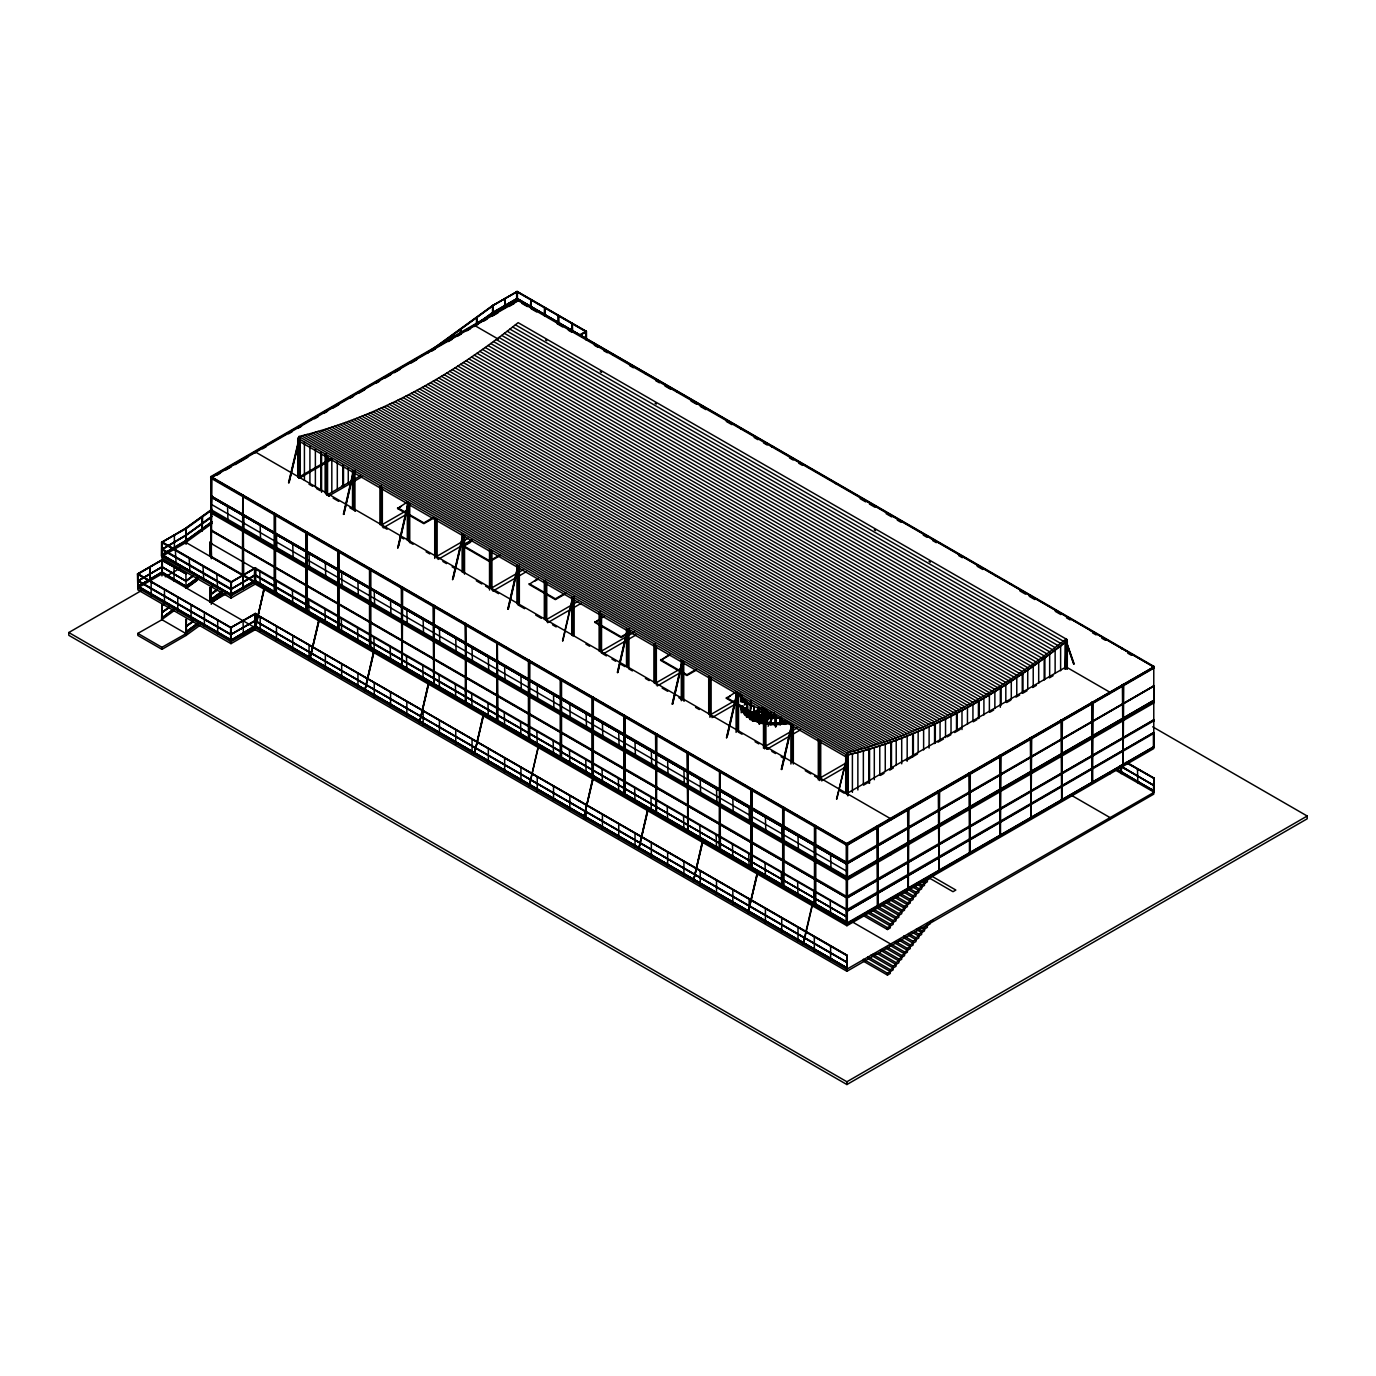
<?xml version="1.0" encoding="UTF-8"?>
<svg xmlns="http://www.w3.org/2000/svg" width="1376" height="1376" viewBox="0 0 1376 1376"><rect width="100%" height="100%" fill="white"/><g stroke="black" fill="none" stroke-linecap="round" stroke-linejoin="round"><path stroke-width="1.5" d="M743.969 710.687L742.851 707.212M778.764 717.464L766.398 717.137L753.842 713.559L771.007 718.048L780.347 718.048L771.007 717.67M753.824 718.994L745.001 712.785L740.099 705.286L744.588 713.301L750.298 717.584L757.729 720.886L762.115 721.832L753.842 719.012L771.007 723.484L780.347 723.484L787.777 721.746M775.703 715.21C761.84 716.242 747.598 717.79 773.536 714.78M264.003 588.292L255.678 627.834L255.678 613.472L256.074 627.611L254.732 627.714L254.732 613.799L846.911 955.684M288.564 482.632L298.936 439.064M264.261 588.24L255.11 627.817L264.519 588.395M288.84 482.77L299.658 438.772M289.08 482.718L298.712 441.283M318.802 619.94L309.652 659.31L319.318 620.026M343.364 514.263L353.477 470.747M309.91 659.465L319.043 619.888M343.639 514.418L353.752 470.902M343.88 514.366L353.512 472.914M373.601 651.57L364.692 690.89M397.681 547.975L408.276 502.378M373.842 651.519L364.709 691.096L374.117 651.674M397.939 547.923L408.552 502.532M398.679 545.997L408.311 504.562M428.4 683.201L419.491 722.52M452.48 579.606L463.076 534.026M428.641 683.15L419.508 722.727L428.899 683.304M452.738 579.554L463.334 534.18M453.478 577.628L463.11 536.193M483.182 714.849L474.29 754.151M507.761 609.172L517.875 565.656M483.44 714.798L474.307 754.375L483.698 714.935M508.019 609.327L518.133 565.811M508.277 609.276L517.909 567.824M538.24 746.428L529.347 785.954M562.56 640.803L572.674 597.287M529.089 786.006L538.498 746.583M562.818 640.958L572.932 597.442M592.781 778.111L583.888 817.43M617.342 672.451L627.473 628.935M593.039 778.059L583.888 817.636L593.297 778.214M617.618 672.589L627.731 629.09M617.858 672.537L627.508 631.102M647.58 809.759L638.67 849.061M672.142 704.082L682.255 660.566M647.838 809.707L638.688 849.267L648.096 809.845M672.417 704.237L682.53 660.721M672.658 704.185L682.29 662.733M702.379 841.39L693.47 880.709M726.459 737.794L737.054 692.197M702.62 841.338L693.487 880.915L702.895 841.493M726.717 737.742L737.33 692.352M727.457 735.816L737.089 694.381M757.178 873.02L748.011 912.391L757.694 873.124M781.258 769.425L791.854 723.845M748.286 912.546L757.419 872.969M781.516 769.373L792.112 723.793M781.774 769.528L791.888 726.012M812.218 904.617L803.068 943.97M836.539 798.992L847.616 755.149L847.616 795.672M812.476 904.754L803.326 944.125M836.797 799.146L847.169 755.579L846.206 755.149L846.206 793.539M771.059 717.395L766.518 717.257M771.059 722.847L766.38 722.572L780.364 723.105M768.135 726.236L774.275 712.992M769.889 723.466L774.275 714.006M780.588 723.174L782.342 719.39M762.029 723.518L762.424 709.362L762.029 723.518L762.115 709.053L757.746 708.107L765.056 709.638M759.363 716.5L752.431 714.918L759.432 715.744M767.206 716.466L767.533 724.051M754.134 706.387L753.979 720.818L754.134 706.387L744.605 700.539L750.298 705.183L757.987 707.883L757.849 722.314L758.228 708.176L757.849 722.314M764.901 717.223L750.298 711.77L754.1 713.714M757.746 720.508L747.202 715.176M757.746 715.451L762.132 716.397M766.931 720.611L772.968 714.574L774.275 714.901M1065.832 641.68L1066.09 639.014C1001.401 690.563 927.837 733.253 846.911 752.861L298.953 436.502L298.953 438.772M754.1 706.765L747.22 702.775L747.77 717.016M757.987 707.883L764.901 710.257M298.953 436.502C379.879 416.876 453.444 374.203 518.133 322.655L1067.088 639.582L1067.088 641.87M1066.09 641.302C1001.401 692.85 927.837 735.524 846.911 755.149C927.716 736.091 1002.571 691.285 1066.108 641.835L1066.09 667.618M750.075 713.817L752.655 711.874L764.867 718.908M759.672 724.068L759.672 716.122L752.552 715.4L744.02 710.721M759.5 715.761L752.552 715.4L747.271 713.353L743.952 710.205L747.718 712.734M1044.883 658.089L1043.472 658.21L1044.883 658.089L1044.883 679.503M255.489 568.236L230.841 582.444L161.783 542.591L185.898 528.092L211.887 509.24M426.852 353.202L492.746 305.386L493.313 313.608M211.921 509.584L185.88 528.109L186.448 542.299L161.955 556.437M427.196 353.391L430.654 350.88M433.836 348.524L493.072 305.575L434.162 348.713M210.528 511.029L186.242 528.642L161.577 542.299L161.577 556.214L231.374 596.083L231.374 582.151L161.783 542.006M211.887 516.189L185.88 535.075L161.783 549.54L230.841 589.41L255.265 575.288M478.865 322.414L492.746 312.352L517.204 298.42L586.245 338.84L516.877 298.798M210.528 517.995L185.898 535.436L211.921 516.55M478.917 322.758L493.072 312.541L479.244 322.947M211.887 521.642L185.88 540.51L161.783 554.597L231.168 594.845L255.265 580.93M210.528 523.43L185.898 540.871L211.921 521.986M186.07 542.299L212.076 523.43M193.139 575.787L185.915 580.982L192.812 575.598M186.242 581.171L161.783 566.688L186.242 581.171L193.19 576.131M198.006 577.249L185.915 586.417L196.648 579.055M231.168 640.218L137.686 586.623L161.783 572.124L185.898 586.623L198.058 577.61M165.275 603.135L161.818 605.646L165.24 602.791M187.772 586.434L198.178 578.883M186.07 587.862L198.196 579.055M188.099 586.623L196.768 580.328M188.151 586.967L196.82 580.672M169.076 607.762L161.818 612.612L168.698 607.229M161.818 612.612L169.024 607.418M174.27 609.43L161.818 618.048L173.909 608.897M161.818 618.048L173.944 609.241M162.144 618.237L174.236 609.086M161.955 619.492L174.081 610.686M210.029 587.93L213.452 585.075M211.715 593.28L216.926 589.513M211.766 593.641L217.253 589.702M210.356 595.086L217.288 590.046M211.715 598.732L222.121 591.181M211.766 599.076L222.448 591.37M210.356 600.521L222.499 591.714M210.167 601.776L222.31 592.97M219.197 595.86L222.654 593.331M211.904 602.533L224.047 593.727M193.19 621.694L185.915 626.527L192.812 621.144M185.915 626.527L193.139 621.333M196.648 624.618L185.915 631.98L198.006 622.812M185.915 631.98L198.058 623.173M186.07 633.407L198.196 624.601M161.766 605.302L162.334 619.492L137.841 633.407L137.841 635.437L161.955 649.352L186.07 635.437L199.933 625.375M1022.97 673.741L1021.542 673.827L1022.97 673.741L1022.97 692.713M750.625 704.615C749.92 749.335 750.47 678.316 750.849 708.881M1001.057 688.189L999.63 688.224L1001.057 688.189L1001.057 705.148M492.539 313.608L492.539 305.661L517.204 291.454L586.245 331.306L580.672 335.09M476.388 323.343L476.767 317.151L477.162 323.343M460.238 333.078L460.616 328.881L461.012 333.078M492.763 312.713L517.204 298.609M211.268 557.228L211.921 477.128L210.992 477.592L210.941 476.56L517.806 299.4L517.858 300.432L1154.051 667.102L518.408 299.486L518.46 300.536L211.594 477.696L210.992 476.973L847.186 844.262M1153.776 732.531L1154.103 747.237L847.238 924.397L210.614 556.85L211.268 476.75L211.268 558.742M518.133 299.59L518.46 300.536M210.941 477.317L518.46 299.779M517.858 300.432L518.786 299.968M216.754 475.236L220.401 473.12M225.888 469.956L231.357 466.791M235.021 464.675L247.8 457.296M262.541 448.8L266.256 446.65M288.547 433.784L292.262 431.634M297.835 428.418L301.55 426.268M314.554 418.768L318.269 416.618M323.842 413.402L327.557 411.252M333.13 408.036L338.702 404.819M349.848 398.386L353.563 396.236M359.136 393.02L364.709 389.804M375.854 383.371L379.552 381.238M385.125 378.004L390.698 374.788M394.413 372.655L399.986 369.439M411.132 363.006L416.704 359.79M431.565 351.207L435.28 349.057M448.284 341.558L451.999 339.408M457.572 336.191L461.287 334.041M466.86 330.825L470.575 328.675M477.954 324.426L474.29 326.542L474.29 325.269L498.456 339.218M483.423 321.262L487.087 319.146M492.556 315.998L498.043 312.834M509 306.504L514.486 303.339M530.844 299.934L531.222 307.656M847.891 755.716L845.93 756.852L297.956 440.492L297.956 438.204L299.934 437.069M297.732 477.162L297.732 438.772L298.953 438.084M300.157 438.772L297.732 438.772M654.718 751.502L210.992 495.945L847.186 863.251L210.992 496.581L211.594 495.91M544.655 307.897L545.034 315.637M211.44 504.424L847.066 871.404M211.44 509.877L847.066 876.856M201.825 516.654L202.22 530.792L202.599 516.654M1153.776 686.968L1154.103 701.674L846.584 878.473L1153.449 700.539L846.584 877.699L846.636 878.748L211.543 511.459M161.577 542.299L185.674 528.384M161.783 542.591L161.577 556.214M174.391 535.333L174.391 549.265M243.053 495.859L243.707 575.202M550.572 318.303L549.643 318.148M227.573 507.004L227.952 520.696M558.467 315.878L558.845 323.601M326.336 453.908L325.132 454.596L325.132 492.986M161.783 549.351L186.224 535.247L162.11 549.54M162.11 554.992L186.207 540.699L161.783 554.992L231.168 594.466M186.07 542.522L847.289 923.829L847.564 844.107L210.941 476.56M298.953 477.128L330.515 458.896M298.953 478.384L332.373 459.085M175.371 550.262L176.145 564.194M847.238 897.823L1154.051 719.614L1154.103 720.663L847.238 897.823L847.186 896.791L210.992 530.121L846.636 897.737L210.992 530.758L211.594 530.087M138.219 573.93L137.841 588.085L137.462 573.93L162.11 559.722L161.955 575.959M137.686 574.033L162.11 559.912M572.278 323.842L572.657 331.582M243.862 516.413L243.862 529.898M162.11 567.067L137.686 581.188L162.11 566.688M162.11 566.878L137.686 580.982L231.168 634.955M210.562 556.214L210.167 542.075M846.739 910.19L211.543 543.726M149.898 580.672L149.898 567.204M186.207 573.861L161.577 560.015L162.334 573.93L162.334 560.015L137.686 574.222L231.168 627.817M189.183 558.243L189.957 572.158M174.012 567.204L174.012 581.119M151.154 581.842L151.154 595.756M580.345 334.523L586.245 331.306M580.345 334.901L586.468 331.599L586.468 339.545M243.328 529.794L210.889 511.287L847.186 878.438M1152.692 726.82L1307.2 816.02L1307.2 818.806L846.911 1084.546L68.8 635.316L68.8 632.53L141.178 590.734M165.309 576.802L180.153 568.236M582.358 336.656L581.429 336.501M354.939 470.42L353.735 471.108L353.735 509.498M260.167 525.821L260.546 539.53M211.543 557.005L210.889 542.488L210.889 556.403M210.614 556.85L211.543 556.368L211.594 557.418M185.898 574.222L186.07 588.085M202.994 566.207L203.768 580.139M326.8 495.205L351.912 480.706M353.735 479.656L360.237 475.907M164.466 589.53L164.466 603.445M343.501 485.986L342.074 485.986L343.501 485.986L343.501 466.636M328.451 496.151L361.888 476.853M185.898 581.188L161.783 566.878M185.898 586.245L162.11 572.124L137.686 586.434L161.783 572.519M276.473 535.23L276.851 548.938M186.07 633.631L161.577 619.492L161.955 605.354L161.955 619.716M216.806 574.188L217.58 588.102M177.762 597.201L177.762 611.133M381.135 485.539L379.931 486.227L379.931 524.617M209.788 587.862L210.167 602L209.788 587.862L211.268 588.274L211.268 604.305M306.349 532.65L307.278 532.168L307.278 611.89L306.349 612.372L306.349 532.013M292.761 544.638L293.14 558.346M191.075 604.89L191.075 618.804M230.618 582.151L255.678 567.91C253.975 567.48 253.975 584.525 255.678 581.824L230.618 596.083L231.168 582.444M259.789 571.16L260.167 585.299M847.066 916.966L255.265 574.91L230.841 589.22L254.938 574.91L847.066 916.966L254.938 575.478M210.511 602.189L211.268 588.274M211.268 602.413L225.888 593.968M186.448 633.407L186.07 619.269L186.448 633.407L161.955 647.339L137.841 633.407M186.448 619.492L186.07 635.437M230.841 594.466L255.265 580.362M255.265 580.552L230.841 594.277M306.349 551.002L306.349 551.638M243.053 575.426L243.053 589.341L243.328 574.721M255.11 582.375L255.489 570.232M204.388 612.578L204.388 626.493M230.996 598.113L231.168 581.876L162.11 542.006L161.955 558.243L230.996 598.113L255.11 584.181L255.265 567.961L847.066 909.622L847.238 911.118L1153.449 733.58M309.067 554.046L309.445 567.755M433.01 518.425L423.877 523.688L397.578 508.518L406.711 502.412M397.578 508.518L401.224 506.402M276.077 580.569L276.473 594.707M306.349 566.19L306.349 566.809M381.823 524.824L405.972 510.874M217.683 620.249L217.683 634.181M383.25 527.799L407.399 513.85M325.355 563.472L325.751 577.163M292.383 589.977L292.761 604.116M230.841 627.817L255.678 613.472M256.074 613.679L230.841 627.439M306.349 585.161L306.349 585.798M260.167 616.947L260.167 630.862M255.265 620.473L230.841 634.577L255.265 620.662M397.578 507.692L423.877 522.88L433.01 517.6M255.265 620.851L230.841 634.388M341.661 572.88L342.039 586.572M230.841 640.408L254.938 625.908L847.066 967.964L255.265 626.286M230.841 640.218L255.265 625.908L847.066 967.964M138.013 573.654L137.841 589.874L230.996 643.658L255.11 629.744L255.265 613.507L230.618 627.714L230.618 641.629L231.374 627.714L137.841 573.706M243.053 620.972L243.432 634.68M306.349 598.457L306.349 599.093M308.671 599.386L309.067 613.524M276.473 626.355L276.473 640.27M357.949 582.289L358.345 595.98M324.977 608.794L325.355 622.932M292.761 635.764L292.761 649.678M374.255 591.697L374.633 605.388M436.622 556.454L468.184 538.222M438.05 559.43L471.486 540.132M465.157 544.604L472.467 540.372M465.157 545.412L470.644 542.247M341.282 618.202L341.661 632.358M309.067 645.172L309.067 659.087M390.56 601.106L390.939 614.797M357.571 627.611L357.949 641.766M325.355 654.58L325.355 668.495M491.456 559.774L498.766 555.56M491.456 560.6L500.589 555.336M406.849 610.514L407.227 624.205M373.876 637.036L374.255 651.175M341.661 663.989L341.661 677.904M423.154 619.922L423.533 633.614M519.337 565.33L518.133 566.018L518.133 605.148M390.165 646.445L390.56 660.583M491.404 588.102L522.983 569.87M492.849 591.061L526.268 571.762M357.949 673.397L357.949 687.312M439.443 629.331L439.838 643.039M566.344 593.297L555.388 599.626L529.089 584.439L538.222 578.35M534.576 581.274L538.222 579.158M406.47 655.853L406.849 669.992M465.518 624.291L466.189 703.652L465.518 623.534L465.26 703.48M544.328 619.527L544.328 581.136L545.532 580.448L545.532 620.232M401.964 666.569L401.31 587.225L402.239 587.38M374.255 682.806L374.255 696.72M455.748 638.739L456.127 652.448M422.759 665.262L423.154 679.4M390.56 692.214L390.56 706.129M529.089 583.613L555.388 598.801L564.521 593.52M472.054 648.148L472.432 661.856M439.064 674.67L439.443 688.808M574.136 596.96L572.932 597.666L572.932 636.056M497.304 642.644L497.974 721.987L497.028 721.832M433.75 684.921L433.079 605.578L434.025 605.732M546.203 619.733L577.782 601.501M406.849 701.622L406.849 715.554M547.631 622.709L581.068 603.393M488.342 657.556L488.721 671.264M455.37 684.078L455.748 698.217M423.154 711.031L423.154 724.963M504.648 666.964L505.026 680.673M600.332 612.079L599.128 612.784L599.128 651.175M630.277 632.306L621.144 637.587L594.845 622.399L603.978 616.31M471.658 693.487L472.054 707.625M594.845 622.399L598.491 620.284M439.443 720.439L439.443 734.371M520.936 676.373L521.332 690.081M487.964 702.895L488.342 717.034M529.364 679.125L529.364 679.761M628.935 628.591L627.731 629.296L627.731 667.687M455.748 729.865L455.748 743.78M594.845 621.574L621.144 636.761L630.277 631.498M537.242 685.798L537.62 699.49M601.002 651.364L634.439 632.066M529.364 694.949L813.629 858.435M604.288 653.273L635.867 635.041M504.252 712.304L504.648 726.442M472.054 739.273L472.054 753.188M553.53 695.207L553.926 708.898M529.364 713.301L529.364 713.92M655.114 643.727L653.91 644.415L653.91 682.806M520.558 721.712L520.936 735.85M488.342 748.682L488.342 762.596M529.364 726.58L529.364 727.216M569.836 704.615L570.214 718.306M696.032 670.284L686.899 675.547L660.6 660.36L669.734 654.271M536.864 731.12L537.242 745.276M660.6 660.36L669.734 655.096M529.364 739.875L528.436 740.34L528.436 660.618L529.364 660.136L529.089 740.718M504.648 758.09L504.648 772.005M586.142 714.024L586.52 727.715M553.152 740.529L553.53 754.684M655.802 683.012L679.95 669.063M657.229 685.97L681.378 672.038M520.936 767.498L520.936 781.413M602.43 723.432L602.808 737.123M660.6 659.534L686.899 674.722L696.032 669.458M569.458 749.954L569.836 764.093M537.242 776.907L537.242 790.822M618.736 732.84L619.114 746.532M585.746 759.363L586.142 773.501M553.53 786.315L553.53 800.23M635.024 742.249L635.42 755.957M624.704 749.352L624.704 749.989M602.052 768.771L602.43 782.91M761.788 708.244L752.655 713.508L726.356 698.32L735.489 692.231M726.356 698.32L730.002 696.222M740.856 695.688L740.856 701.657M569.836 795.724L569.836 809.638M710.601 714.643L734.75 700.694M742.352 698.234L742.352 702.207M651.33 751.657L651.708 765.366M712.028 717.618L736.177 703.669M744.794 700.418L744.794 704.839M656.49 752.517L655.939 753.463L656.49 752.517L847.186 862.614L847.238 863.664L1154.051 686.091M747.392 702.672L747.495 717.171M618.34 778.18L618.736 792.318M740.856 705.63L740.856 709.603L741.63 705.63M742.352 706.18L742.352 712.149L743.126 706.18M586.142 805.132L586.142 819.047M745.19 714.574L745.19 708.606M747.22 713.043L752.913 715.176L752.93 720.99M667.635 761.066L668.014 774.774M726.356 697.512L752.655 712.699L761.788 707.419M752.38 715.038L752.38 720.99M750.092 718.822L750.849 712.871M634.646 787.588L635.024 801.726M759.122 716.122L759.122 724.068M759.638 723.036L771.833 715.984M602.43 814.54L602.43 828.472M683.924 770.474L684.302 784.182M766.828 724.154L766.828 710.24M770.646 712.751L770.646 724.688L771.403 712.751M775.29 724.86L775.29 714.918M650.951 796.996L651.33 811.135M779.951 716.724L779.951 724.688L780.708 716.724M784.509 720.181L784.509 724.154L785.283 720.181M656.49 799.972L656.49 800.608M618.736 823.949L618.736 837.881M700.229 779.882L700.608 793.591M719.786 771.093L720.439 850.437L719.51 850.282M765.4 746.274L796.979 728.042M667.24 806.405L667.635 820.543M656.214 813.354L655.561 734.01L656.49 734.165M766.828 749.249L800.264 729.951M635.024 833.357L635.024 847.289M716.518 789.291L716.913 802.999M683.545 815.813L683.924 829.952M651.33 842.766L651.33 856.698M732.823 798.716L733.202 812.408M699.834 825.222L700.229 839.36M667.635 852.191L667.635 866.106M749.112 808.125L749.507 821.816M297.956 438.204L845.93 754.581L847.891 753.429L848.115 795.672M716.139 834.63L716.518 848.768M820.182 777.922L846.188 762.906M821.627 780.88L847.633 765.864M1067.088 639.582L1065.11 640.717L1064.886 669.063M683.924 861.6L683.924 875.514M1065.385 669.063L1066.09 640.889L1066.813 669.063M1066.813 641.302L1065.385 641.302M1067.294 669.063L1067.294 641.302L1064.886 641.302M765.417 817.533L765.796 831.224M783.064 807.884L784.01 807.402L784.01 887.142L783.064 887.606L783.34 807.024M732.445 844.038L732.823 858.194M700.229 871.008L700.229 884.923M781.723 826.942L782.101 840.633M783.064 826.236L783.064 826.873M846.911 793.488L1066.09 666.947M863.629 785.111L867.344 782.961M880.348 775.445L884.063 773.312M889.636 770.096L893.351 767.946M906.354 760.446L917.5 753.996M937.933 742.214L943.506 738.998M947.221 736.848L950.936 734.698M954.652 732.548L960.224 729.332M973.228 721.832L976.943 719.682M989.946 712.183L993.661 710.033M1006.647 702.534L1010.362 700.384M1015.935 697.168L1019.65 695.018M1023.366 692.868L1027.081 690.735M1032.654 687.518L1036.369 685.368M1049.372 677.869L1053.087 675.719M748.733 853.447L749.112 867.602M783.064 841.424L783.064 842.06M716.518 880.416L716.518 894.331M798.011 836.35L798.39 850.041M765.039 862.872L765.417 877.011M783.064 860.396L783.064 861.032M732.823 889.825L732.823 903.74M814.317 845.758L814.695 859.45M781.327 872.281L781.723 886.419M783.064 873.691L783.064 874.328M815.4 859.45L814.85 860.396L815.4 859.45L847.186 877.802L847.238 878.851M749.112 899.233L749.112 913.148M846.584 844.296L1154.103 666.758L846.584 843.54L846.636 844.589L847.564 844.107M876.942 826.391L878.249 826.391L877.596 906.492L876.942 826.391L878.249 826.391M938.312 790.959L939.619 790.959L938.965 871.06L938.312 790.959L939.619 790.959M968.996 773.243L970.304 773.243L969.65 853.344L968.996 773.243L970.304 773.243M999.681 755.527L1001.006 755.527L1000.335 835.628L999.681 755.527L1001.006 755.527M1030.366 737.811L1031.69 737.811L1031.02 817.912L1030.366 737.811L1031.69 737.811M1061.051 720.095L1062.375 720.095L1061.704 800.196L1061.051 720.095L1062.375 720.095M1091.736 702.379L1093.06 702.379L1092.406 782.48L1091.736 702.379L1093.06 702.379M210.614 477.128L847.238 844.675L1154.103 667.515L1154.051 666.466L1153.501 667.412M908.934 808.675L907.627 808.675L908.934 808.675L908.28 888.776L907.627 810.774M1123.745 684.663L1122.42 684.663L1123.745 684.663L1123.091 764.764L1122.42 686.762M1153.776 668.203L846.911 845.38L211.268 478.384M830.605 855.167L831.001 868.875M797.633 881.689L798.011 895.828M765.417 908.642L765.417 922.556M846.636 863.56L846.584 862.528L1154.103 685.73L847.238 863.664M846.911 864.128L846.636 878.748M846.739 864.266L211.44 497.097L847.289 864.352L211.646 497.372L210.941 511.476M813.921 891.098L814.317 905.236M814.85 892.044L814.85 892.68M1153.776 703.016L846.911 880.176L211.268 513.196M781.723 918.05L781.723 931.965M830.227 900.506L830.605 914.644M846.636 897.737L846.584 896.688L1154.103 719.906M798.011 927.458L798.011 941.39M529.089 739.961L847.564 923.829L846.636 924.311L846.532 909.914L1153.931 732.462M1154.051 733.546L1153.604 732.651M814.317 936.867L814.317 950.799M846.739 922.212L254.938 580.93M846.584 923.262L1154.154 746.669M876.942 906.113L878.249 906.113M907.627 888.397L908.934 888.397M938.312 870.681L939.619 870.681M968.996 852.965L970.304 852.965M999.681 835.249L1001.006 835.249M1030.366 817.533L1031.69 817.533M1061.051 799.817L1062.375 799.817M1091.736 782.101L1093.06 782.101M1122.42 764.385L1123.745 764.385M1154.051 746.188L1154.103 747.237M846.584 924.018L1154.103 746.48M254.027 583.424L846.911 925.738L1153.776 748.561L1153.776 666.947M917.947 882.962L921.645 885.112L927.355 881.827L927.355 878.026M913.234 885.439L918.807 888.655L924.5 885.37L924.5 881.569L930.193 878.284L930.193 876.374M1121.56 767.447L1121.165 773.622L1121.165 765.675M908.538 887.916L915.952 892.198L921.645 888.913L921.645 885.112M905.683 891.459L913.096 895.742L918.807 892.456L918.807 888.655M900.988 893.936L910.258 899.285L915.952 896L915.952 892.198M1137.47 768.668L1137.849 782.824M830.605 946.275L830.605 960.207M896.275 896.395L907.403 902.828L913.096 899.543L913.096 895.742M891.579 898.872L904.548 906.371L910.258 903.086L910.258 899.285M886.866 901.349L901.71 909.914L907.403 906.629L907.403 902.828M882.171 903.826L898.855 913.458L904.548 910.172L904.548 906.371M877.458 906.285L896 917.001L901.71 913.716L901.71 909.914M872.762 908.762L893.162 920.544L898.855 917.259L898.855 913.458M868.05 911.239L890.306 924.087L896 920.802L896 917.001M865.212 914.782L887.451 927.63L893.162 924.345L893.162 920.544M863.354 915.608L887.451 929.522L890.306 927.888L890.306 924.087M254.027 628.987L846.911 971.284L1153.776 794.124L1153.931 778.025L1153.38 792.232M846.739 955.752L846.911 969.616L847.066 955.185L254.938 613.696L254.921 627.834M1125.688 762.476L1154.154 778.3L1154.154 792.232L1114.732 769.7M846.739 962.34L254.938 620.851M1120.116 766.208L1153.931 785.369L1120.116 765.83M1116.383 769.511L1153.931 790.804L1116.383 769.132M846.532 969.392L1154.154 792.232M933.048 920.286L930.193 921.937L930.193 923.829L924.5 927.132L924.5 930.916L918.807 934.218L915.092 932.068M917.947 928.525L921.645 930.675L927.355 927.372L927.355 923.588M908.538 933.478L915.952 937.761L921.645 934.459L921.645 930.675M903.826 935.938L913.096 941.304L918.807 938.002L918.807 934.218M900.988 939.481L910.258 944.848L915.952 941.545L915.952 937.761M896.275 941.958L907.403 948.391L913.096 945.088L913.096 941.304M891.579 944.435L904.548 951.934L910.258 948.632L910.258 944.848M886.866 946.912L901.71 955.477L907.403 952.175L907.403 948.391M882.171 949.371L898.855 959.02L904.548 955.718L904.548 951.934M879.316 952.914L896 962.564L901.71 959.261L901.71 955.477M872.762 954.325L893.162 966.107L898.855 962.804L898.855 959.02M868.05 956.802L890.306 969.65L896 966.348L896 962.564M863.354 959.261L887.451 973.193L893.162 969.891L893.162 966.107M863.354 961.17L887.451 975.085L890.306 973.434L890.306 969.65M68.8 632.53L846.911 1081.76L1307.2 816.02M979.127 701.416L977.717 701.416L979.127 701.416L979.127 718.186M957.214 713.422L955.787 713.387L957.214 713.422L957.214 730.415M744.605 707.866L747.564 709.947L745.001 707.728M747.564 715.382L744.588 712.923M935.302 743.229L935.302 724.223L933.874 724.137M754.34 713.026L759.397 710.773L763.921 715.296M913.372 755.304L913.372 733.804L911.961 733.683M745.001 700.762L741.01 695.516L747.581 702.998M747.581 702.62L747.22 717.016M745.001 713.164L741.01 707.918L742.524 710.48M891.459 767.963L891.459 742.163L890.031 742.008M757.282 721.798L765.108 719.184M869.546 749.318L868.118 749.129L869.546 749.318L869.546 783.219M741.234 701.863L741.458 695.448L742.524 698.458L745.018 700.401L745.19 704.615M745.018 700.401L744.416 704.615M759.397 712.682L767.258 710.807L770.766 718.358M784.096 724.326L788.018 723.38M741.028 708.313L740.099 705.664M784.819 722.692L787.915 722.004M787.915 722.383L780.278 723.226L784.939 722.572M789.308 723.294L775.668 724.86L766.449 724.154M754.306 720.869L764.385 719.304M767.137 716.036L775.789 714.901M771.454 712.372L767.258 712.699L769.889 718.375M780.347 723.105L771.007 723.105M767.412 716.191L759.294 716.483M751.468 719.459L763.99 719.459M746.256 716.81L764.385 719.614M750.281 718.444L754.306 719.063M758.348 719.7L762.373 720.319M761.96 716.26L764.901 716.844M766.518 722.692L761.96 721.712L764.901 722.658M764.97 723.862C755.149 722.022 743.47 717.446 740.34 706.954M774.275 715.898L772.968 714.574M747.495 713.869L765.108 719.734M753.36 716.827L763.147 720.095M586.468 331.599L516.877 291.454L517.032 299.916M586.245 331.891L516.654 291.729L516.654 301.688M516.877 298.42L1154.051 666.466M613.472 354.63L613.197 354.853M645.258 372.982L644.983 373.206M677.044 391.334L676.768 391.541M708.829 409.67L708.554 409.893M740.598 428.022L740.322 428.246M804.169 464.727L803.894 464.95M835.954 483.079L835.679 483.303M867.74 501.414L867.465 501.638M899.508 519.767L899.233 519.99M931.294 538.119L931.019 538.343M963.08 556.472L962.804 556.695M1026.634 593.176L1026.376 593.383M1058.419 611.512L1058.144 611.735M1090.205 629.864L1089.93 630.088M1121.99 648.216L1121.715 648.44M581.687 337.034L581.962 336.81M613.472 355.386L613.748 355.163M645.258 373.739L645.533 373.515M677.044 392.091L677.319 391.868M708.829 410.444L709.104 410.22M740.598 428.779L740.873 428.572M835.954 483.836L836.23 483.612M867.74 502.188L867.998 501.965M899.508 520.524L899.784 520.317M931.294 538.876L931.569 538.652M963.08 557.228L963.355 557.005M994.865 575.581L995.14 575.357M1058.419 612.268L1058.694 612.062M1090.205 630.621L1090.48 630.397M1121.99 648.973L1122.266 648.75M1154.103 667.515L1153.449 666.38M521.848 303.374L527.421 306.59M531.136 308.74L536.709 311.956M557.16 323.756L562.732 326.972M568.305 330.206L572.038 332.338M594.329 345.221L598.044 347.371M603.634 350.588L607.349 352.738M629.64 365.603L633.356 367.753M655.664 380.636L659.379 382.786M664.952 386.002L670.542 389.219M690.976 401.018L696.548 404.234M700.281 406.384L705.854 409.601M726.287 421.417L731.877 424.634M754.168 437.499L757.884 439.649M763.474 442.866L767.189 445.016M789.48 457.898L793.195 460.031M798.785 463.265L802.5 465.398M860.12 498.662L865.693 501.879M869.408 504.029L874.981 507.245M886.127 513.695L891.717 516.912M897.29 520.128L901.005 522.278M923.296 535.144L927.028 537.294M932.601 540.51L936.316 542.66M958.625 555.543L962.34 557.693M977.201 566.276L982.774 569.492M1019.943 590.958L1025.533 594.174M1029.248 596.324L1034.821 599.54M1055.272 611.34L1060.844 614.556M1066.417 617.772L1070.132 619.922M1092.441 632.805L1096.156 634.938M1101.729 638.172L1105.444 640.304M1127.752 653.187L1131.468 655.337M504.975 298.919L504.596 306.659M1154.103 686.504L1153.449 685.351M1153.776 687.415L1154.103 701.674M545.532 340.044L546.736 340.749M600.332 371.692L601.536 372.38M655.114 403.323L656.335 404.028M874.31 529.863L875.514 530.568M929.11 561.511L930.314 562.199M1066.09 640.597L1067.294 641.302M515.398 324.822L1063.356 641.182M512.646 326.972L1060.621 643.349M509.911 329.105L1057.869 645.482M507.176 331.22L1055.134 647.597M504.424 333.319L1052.399 649.696M501.69 335.4L1049.664 651.777M498.955 337.464L1046.912 653.824M1065.334 666.5L1109.933 692.248L1109.933 693.521M496.22 339.511L1044.178 655.87M1154.103 720.663L1153.449 719.528M493.468 341.523L1041.443 657.883M490.733 343.518L1038.691 659.895M487.998 345.514L1035.956 661.873M485.246 347.474L1033.221 663.834M482.512 349.418L1030.486 665.778M479.777 351.344L1027.734 667.704M477.042 353.254L1025 669.613M474.29 355.146L1022.265 671.505M471.555 357.003L1019.513 673.38M468.82 358.861L1016.778 675.22M466.068 360.684L1014.043 677.061M463.334 362.507L1011.291 678.867M460.599 364.296L1008.556 680.656M457.847 366.068L1005.822 682.427M455.112 367.822L1003.087 684.199M452.377 369.559L1000.335 685.919M449.642 371.279L997.6 687.639M1127.873 762.975L1153.931 778.025M1127.546 763.164L1153.931 778.403M446.89 372.982L994.865 689.342M444.156 374.65L992.113 691.027M1120.442 765.641L1153.604 785.558M441.421 376.319L989.378 692.678M1116.71 768.926L1153.604 790.994M438.669 377.953L986.644 694.33M1121.56 773.415L1120.786 765.452M435.934 379.587L983.909 695.946M433.199 381.186L981.157 697.546M430.464 382.769L978.422 699.128M427.712 384.334L975.687 700.694M424.978 385.882L972.935 702.242M422.243 387.413L970.2 703.772M419.491 388.909L967.466 705.286M416.756 390.406L964.714 706.765M414.021 391.885L961.979 708.244M411.286 393.33L959.244 709.689M408.534 394.757L956.509 711.134M405.8 396.168L953.757 712.544M403.065 397.578L951.022 713.938M400.313 398.954L948.288 715.314M397.578 400.296L945.536 716.672M394.843 401.637L942.801 717.997M392.091 402.962L940.066 719.321M1070.906 795.001L1109.933 817.533L1109.933 819.442M389.356 404.252L937.331 720.628M386.622 405.542L934.579 721.901M383.887 406.797L931.844 723.174M381.135 408.053L929.11 724.412M378.4 409.274L926.358 725.634M375.665 410.478L923.623 726.838M372.913 411.665L920.888 728.024M370.178 412.817L918.153 729.194M367.444 413.97L915.401 730.346M364.709 415.105L912.666 731.464M361.957 416.206L909.932 732.582M359.222 417.306L907.18 733.666M356.487 418.373L904.445 734.732M353.735 419.422L901.71 735.799M351 420.454L898.958 736.831M348.266 421.469L896.223 737.846M345.514 422.466L893.488 738.843M342.779 423.447L890.754 739.806M340.044 424.41L888.002 740.77M337.309 425.356L885.267 741.716M334.557 426.268L882.532 742.627M331.822 427.162L879.78 743.539M329.088 428.056L877.045 744.416M326.336 428.916L874.31 745.276M323.601 429.759L871.576 746.119M320.866 430.585L868.824 746.944M318.131 431.393L866.089 747.753M315.379 432.184L863.354 748.544M312.644 432.941L860.602 749.318M309.91 433.698L857.867 750.058M307.158 434.42L855.132 750.797M304.423 435.143L852.398 751.502M301.688 435.831L849.646 752.19M846.911 754.444L848.115 755.149L845.707 755.149L845.707 793.539M544.328 581.136L545.532 581.842M465.088 546.668L489.632 560.84M743.126 707.591L743.401 711.409M465.088 547.493L489.632 561.666M309.015 484.197L312.73 486.347M316.446 488.497L320.161 490.647M325.734 493.864L329.449 495.996M333.164 498.146L338.737 501.363M349.9 507.813L355.472 511.029M383.354 527.128L387.069 529.261M400.072 536.778L403.787 538.928M409.377 542.144L413.092 544.294M426.096 551.81L429.811 553.943M442.831 561.46L446.546 563.61M452.119 566.826L455.834 568.976M476.285 580.775L481.858 583.992M485.573 586.142L489.288 588.292M493.004 590.424L498.576 593.658M519.027 605.457L524.6 608.674M535.763 615.106L541.336 618.34M552.481 624.773L556.196 626.923M585.935 644.088L589.65 646.238M602.671 653.738L606.386 655.888M611.959 659.104L615.674 661.254M621.247 664.47L624.962 666.62M628.677 668.77L632.41 670.903M645.413 678.42L649.128 680.57M662.148 688.086L667.721 691.302M678.867 697.735L684.44 700.952M695.602 707.402L699.318 709.534M738.344 732.066L742.06 734.216M755.063 741.733L758.795 743.883M764.368 747.099L768.083 749.249M771.798 751.382L775.514 753.532M781.086 756.748L784.802 758.898M805.252 770.698L810.825 773.931M814.54 776.064L818.256 778.214M840.564 791.097L844.279 793.247M920.785 881.328L924.5 883.461M916.089 883.805L921.645 887.004M913.234 887.348L918.807 890.547M908.538 889.808L915.952 894.09M903.826 892.284L913.096 897.634M210.941 496.306L211.543 495.635M899.13 894.761L910.258 901.177M894.417 897.238L907.403 904.72M889.722 899.698L904.548 908.263M245.1 530.19L527.593 693.298M885.009 902.174L901.71 911.806M920.785 926.874L924.5 929.024M880.313 904.651L898.855 915.35M916.089 929.35L921.645 932.567M875.6 907.128L896 918.893M911.376 931.827L918.807 936.11M872.762 910.671L893.162 922.436M210.941 530.465L211.543 529.794M908.538 935.37L915.952 939.653M868.05 913.131L890.306 925.979M903.826 937.847L913.096 943.196M209.788 542.299L211.594 543.365M899.13 940.307L910.258 946.74M210.941 543.761L211.543 543.09M847.238 911.118L1153.38 732.754L1153.449 746.858M894.417 942.784L907.403 950.283M850.557 920.888L890.754 944.074L890.754 945.983M889.722 945.26L904.548 953.826M254.938 580.362L847.066 922.023M254.938 580.552L847.066 922.402M210.941 556.282L527.593 738.843M885.009 947.737L901.71 957.369M880.313 950.197L898.855 960.912M875.6 952.674L896 964.456M870.905 955.15L893.162 967.999M162.11 548.972L231.168 588.842M161.783 549.162L231.168 589.41M868.05 958.694L890.306 971.542M161.783 554.597L231.168 594.656M186.448 573.93L161.783 560.307M254.938 613.507L847.289 955.477M161.783 559.912L186.224 574.033M254.938 620.473L847.066 962.151M254.938 620.662L847.066 962.529M161.783 572.124L186.224 586.434M254.938 626.286L231.168 640.408L137.686 586.245M256.074 627.611L230.996 641.629L137.841 587.862L161.955 573.93L846.911 969.392M137.462 573.93L231.168 628.006M138.013 580.603L231.168 634.388M137.686 580.603L231.168 634.766M138.013 586.056L231.168 639.84M781.465 718.65L783.219 722.434M781.465 719.665L783.219 723.449M779.71 716.776L782.342 722.434M780.588 719.665L782.342 723.449M767.258 711.822L769.889 717.481M1067.054 643.607L1074.123 663.817M1066.796 643.452L1073.882 664.058M1067.26 645.722L1073.624 663.903M493.107 312.885L517.204 298.42M210.029 542.385L210.167 556.437M1123.091 684.663L1123.091 764.764M1109.933 726.425L1109.933 728.317M1109.933 771.97L1109.933 773.88M1092.406 702.001L1092.406 782.48M1061.704 719.717L1061.704 800.196M1060.621 645.619L1060.621 670.766M1055.134 649.868L1055.134 673.328M1049.664 654.047L1049.664 677.095M1044.178 658.141L1044.178 679.985M1038.691 662.166L1038.691 683.236M1033.221 666.122L1033.221 686.882M1031.02 737.433L1031.02 817.912M1027.734 669.992L1027.734 689.17M1022.265 673.776L1022.265 693.16M1016.778 677.508L1016.778 696.256M1011.291 681.137L1011.291 699.73M1005.822 684.715L1005.822 701.777M1000.335 688.206L1000.335 707.281M1000.335 755.149L1000.335 835.628M994.865 691.612L994.865 708.485M989.378 694.966L989.378 711.77M983.909 698.217L983.909 715.004M978.422 701.416L978.422 718.599M972.935 704.529L972.935 721.316M969.65 772.865L969.65 853.344M967.466 707.556L967.466 724.395M961.979 710.515L961.979 729.538M956.509 713.404L956.509 730.794M951.022 716.208L951.022 733.322M945.536 718.943L945.536 737.588M940.066 721.609L940.066 740.426M938.965 790.959L938.965 871.06M934.579 724.189L934.579 743.59M929.11 726.683L929.11 748.097M923.623 729.108L923.623 749.989M918.153 731.464L918.153 752.638M912.666 733.752L912.666 756.92M908.28 808.675L908.28 888.776M907.18 735.954L907.18 761.238M901.71 738.069L901.71 763.835M896.223 740.116L896.223 765.434M890.754 742.094L890.754 769.476M890.754 820.062L890.754 818.806L255.11 451.81L255.11 453.082M890.754 852.965L890.754 854.857M890.754 898.528L890.754 900.42M887.451 927.63L887.451 929.522M887.451 973.193L887.451 975.085M885.267 743.986L885.267 771.575M879.78 745.809L879.78 775.152M877.596 826.013L877.596 906.492M874.31 747.564L874.31 779.693M868.824 749.232L868.824 783.168M863.354 750.814L863.354 784.492M857.867 752.345L857.867 789.962M852.398 753.773L852.398 792.352M847.238 844.675L847.186 843.626L846.257 844.107L846.257 923.829L847.186 923.365L847.238 924.397M846.911 752.861L846.911 794.227M846.911 843.729L846.911 925.738M846.911 955.254L846.911 971.284M846.911 1081.76L846.911 1084.546M845.93 754.581L845.93 756.852M820.715 741.458L820.715 779.848M819.511 780.536L819.511 740.03L818.307 739.325L818.307 779.848M815.4 825.91L814.472 825.755L814.472 905.477L815.4 905.649M815.125 825.376L815.125 905.872M814.85 825.6L815.779 825.755L815.779 905.477L814.85 905.322M793.316 725.634L793.316 764.024M792.112 724.206L792.112 762.596M790.908 723.501L790.908 764.024M784.905 719.958L784.905 724.378M784.096 720.095L784.096 724.068M783.615 807.574L782.686 807.402L782.686 887.142L783.615 887.296M780.33 716.948L780.33 724.894M775.944 716.827L775.944 726.769M775.668 715.142L775.668 726.614M775.393 716.827L775.393 726.769M771.024 712.527L771.024 724.894M767.258 715.933L767.258 724.206M766.449 710.016L766.449 724.378M765.916 709.827L765.916 748.217M764.712 748.905L764.712 708.382L763.508 707.694L763.508 748.217M759.672 708.709L759.672 712.682M759.397 708.537L759.397 712.837M759.397 715.967L759.397 723.914M759.122 708.709L759.122 712.682M754.1 706.387L753.979 720.818M752.655 714.866L752.655 721.162M751.846 789.222L750.9 789.067L750.9 868.789L751.846 868.944M751.571 788.689L751.571 869.168M751.296 788.895L752.225 789.067L752.225 868.789L751.296 868.634M744.794 708.382L744.794 714.78M744.502 708.451L744.416 714.574M744.244 708.606L744.244 712.579M743.969 708.451L743.969 712.424M742.954 697.976L743.126 702.207M742.748 698.01L742.748 702.431M742.748 705.957L742.748 712.372M741.234 705.854L741.234 712.768M740.34 693.263L740.34 697.236M738.516 694.003L738.516 732.393M737.312 692.575L737.312 730.948M736.108 691.87L736.108 732.393M720.061 850.592L719.132 850.437L719.51 770.56M719.786 770.336L719.786 850.815M711.117 678.179L711.117 716.569M709.913 717.274L709.913 676.751L708.709 676.046L708.709 714.436M688.275 752.517L688 832.463L687.346 752.362L687.725 831.93M683.734 662.372L683.734 700.762M682.513 660.927L682.513 699.318M681.309 660.239L681.309 700.762M656.49 813.904L656.868 734.01L655.939 733.855M656.335 646.548L656.335 684.938M656.214 733.632L656.214 814.11M655.114 645.12L655.114 683.511M628.935 630.724L628.935 666.982M626.51 628.591L626.51 666.982M624.704 715.83L623.775 715.658L623.775 795.397L624.704 795.552M624.429 715.279L624.429 795.775M624.154 715.503L625.1 715.658L625.1 795.397L624.154 795.225M601.536 614.917L601.536 653.308M600.332 613.472L600.332 651.863M592.936 697.477L591.99 697.322L591.99 777.044L592.936 777.199M592.66 697.322L592.66 777.423M592.385 697.15L593.314 697.322L593.314 777.044L592.385 776.89M585.918 331.306L586.073 339.769M585.694 331.599L585.694 339.545M574.136 599.093L574.136 635.351M572.278 331.805L572.278 323.412L571.883 331.582M571.728 596.96L571.728 635.351M561.15 679.125L560.221 678.97L560.221 758.692L561.15 758.847M560.875 678.592L560.875 759.07M560.6 678.815L561.528 678.97L561.528 758.692L560.6 758.537M558.467 323.824L558.467 315.431L558.071 323.601M546.736 583.269L546.736 621.66M544.655 315.861L544.655 307.467L544.277 315.637M530.844 307.88L530.844 299.486L530.465 307.656M528.814 660.463L529.743 660.618L529.743 740.34L528.814 740.185M519.337 567.462L519.337 603.72M518.133 299.968L518.133 301.224M517.41 299.693L517.41 291.729L492.746 305.386L492.918 313.831M517.204 291.454L493.09 305.558M516.929 565.33L516.929 603.72M505.37 306.659L504.975 298.472L504.975 308.413M497.579 722.159L496.65 721.987L497.028 642.11M497.304 641.887L497.304 722.366M491.937 551.638L491.937 590.029M490.733 588.601L490.733 550.211L489.529 549.506L489.529 590.029M476.767 317.151L476.767 323.566M464.538 535.814L464.538 574.205M463.334 534.387L463.334 572.777M462.13 533.682L462.13 572.072M460.616 328.881L460.616 333.302M437.138 520.008L437.138 558.398M435.934 556.953L435.934 518.563L434.73 517.875L434.73 558.398M433.75 605.182L433.75 685.678L434.403 605.578L433.474 605.406M409.738 504.184L409.738 542.574M408.534 502.756L408.534 541.146M407.33 502.051L407.33 540.441M402.239 667.102L402.618 587.225L401.689 587.07M401.964 586.847L401.964 667.326M382.339 488.36L382.339 526.75M381.135 486.932L381.135 525.322M370.454 569.028L369.525 568.873L369.525 648.595L370.454 648.75M370.178 568.494L370.178 648.973M369.903 568.718L370.832 568.873L370.832 648.595L369.903 648.44M354.939 472.553L354.939 510.943M352.531 470.42L352.531 508.81M348.266 468.046L348.266 482.821M342.779 465.208L342.779 486.399M338.668 550.675L337.739 550.52L337.739 630.242L338.668 630.397M338.393 550.142L338.393 630.621M338.118 550.366L339.064 550.52L339.064 630.242L338.118 630.088M337.309 461.562L337.309 489.151M331.822 458.776L331.822 492.316M327.557 456.729L327.557 495.119M326.336 455.301L326.336 493.692M321.571 454.149L321.571 492.281M320.866 451.964L320.866 490.544M315.379 449.195L315.379 487.07M309.91 446.426L309.91 484.06M306.882 532.34L305.954 532.168L305.954 611.89L306.882 612.062M304.423 441.696L304.423 480.276M300.157 440.905L300.157 477.162M299.658 440.905L299.658 477.162M298.953 477.868L299.194 439.202L298.231 438.772L298.231 477.162M275.114 513.988L274.185 513.816L274.185 593.555L275.114 593.71M274.839 513.437L274.839 593.933M274.564 513.661L275.492 513.816L275.492 593.555L274.564 593.383M255.678 570.335L255.678 582.272M255.489 613.799L255.489 627.714M254.921 582.272L254.938 567.961L230.841 582.444M243.053 495.102L243.053 589.341M242.778 495.308L242.4 575.202M231.168 627.439L230.996 643.658M211.113 497.286L210.992 511.769M210.889 588.481L210.889 602.413M202.22 516.43L202.22 530.792M186.07 528.16L186.07 544.328M185.898 528.092L185.674 542.299M161.955 647.339L161.955 649.352M241.952 459.034L241.952 459.034M272.637 441.318L272.637 441.318M303.322 423.602L303.322 423.602M334.007 405.886L334.007 405.886M364.709 388.17L364.709 388.17M395.394 370.454L395.394 370.454M426.078 352.738L426.078 352.738M456.763 335.022L456.763 335.022M487.448 317.306L487.448 317.306M243.328 513.988L242.778 514.934L243.328 513.988M150.276 580.896L149.898 566.757L150.276 580.896M243.328 548.147L242.778 549.093L243.328 548.147M275.114 532.34L274.564 533.286L275.114 532.34M243.328 561.442L242.778 562.388L243.328 561.442M275.114 547.51L274.564 548.474L275.114 547.51M275.114 566.499L274.564 567.445L275.114 566.499M275.114 579.795L274.564 580.741L275.114 579.795M338.668 569.028L338.118 569.974L338.668 569.028M338.668 584.215L338.118 585.161L338.668 584.215M338.668 603.204L338.118 604.15L338.668 603.204M370.454 587.38L369.903 588.326L370.454 587.38M338.668 616.482L338.118 617.428L338.668 616.482M370.454 602.568L369.903 603.514L370.454 602.568M370.454 621.539L369.903 622.502L370.454 621.539M402.239 605.732L401.689 606.678L402.239 605.732M370.454 634.835L369.903 635.781L370.454 634.835M402.239 620.92L401.689 621.866L402.239 620.92M402.239 639.892L401.689 640.838L402.239 639.892M434.025 624.085L433.474 625.031L434.025 624.085M402.239 653.187L401.689 654.133L402.239 653.187M434.025 639.255L433.474 640.218L434.025 639.255M772.383 446.374L772.383 446.374M465.793 623.448L465.26 624.394L465.793 623.448M772.658 446.288L772.108 447.234L772.658 446.288M434.025 658.244L433.474 659.19L434.025 658.244M465.793 642.42L465.26 643.383L465.793 642.42M434.025 671.54L433.474 672.486L434.025 671.54M465.793 657.608L465.26 658.554L465.793 657.608M434.025 684.818L433.474 685.764L434.025 684.818M465.793 676.596L465.26 677.542L465.793 676.596M497.579 660.772L497.028 661.718L497.579 660.772M465.793 689.875L465.26 690.838L465.793 689.875M497.579 675.96L497.028 676.906L497.579 675.96M497.579 694.949L497.028 695.895L497.579 694.949M497.579 708.227L497.028 709.173L497.579 708.227M561.15 697.477L560.6 698.423L561.15 697.477M561.15 712.665L560.6 713.611L561.15 712.665M561.15 731.636L560.6 732.582L561.15 731.636M592.936 715.83L592.385 716.776L592.936 715.83M561.15 744.932L560.6 745.878L561.15 744.932M592.936 731.017L592.385 731.963L592.936 731.017M592.936 749.989L592.385 750.935L592.936 749.989M624.704 734.165L624.154 735.128L624.704 734.165M592.936 763.284L592.385 764.23L592.936 763.284M624.704 768.341L624.154 769.287L624.704 768.341M624.704 781.62L624.154 782.583L624.704 781.62M656.49 767.705L655.939 768.651L656.49 767.705M656.49 786.694L655.939 787.64L656.49 786.694M688.275 770.87L687.725 771.816L688.275 770.87M688.275 786.057L687.725 787.003L688.275 786.057M688.275 805.046L687.725 805.992L688.275 805.046M720.061 789.222L719.51 790.168L720.061 789.222M688.275 818.324L687.725 819.27L688.275 818.324M720.061 804.41L719.51 805.356L720.061 804.41M720.061 823.381L719.51 824.344L720.061 823.381M751.846 807.574L751.296 808.52L751.846 807.574M720.061 836.677L719.51 837.623L720.061 836.677M751.846 822.762L751.296 823.708L751.846 822.762M751.846 841.734L751.296 842.68L751.846 841.734M751.846 855.029L751.296 855.975L751.846 855.029M815.4 844.262L814.85 845.208L815.4 844.262M815.4 878.438L814.85 879.384L815.4 878.438M931.741 876.134L928.886 877.768L953 891.7L955.838 890.048L931.741 876.134"/></g></svg>
